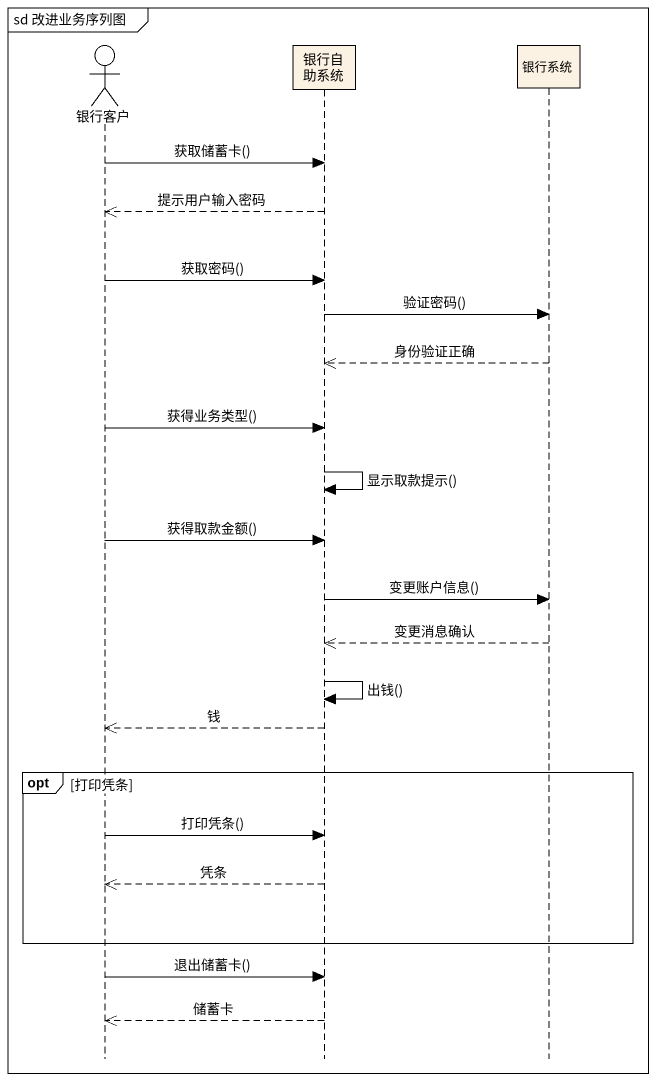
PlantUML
@startuml
mainframe sd 改进业务序列图
hide footbox
actor 银行客户
participant 银行自助系统
participant 银行系统

银行客户 -> 银行自助系统 : 获取储蓄卡()
银行自助系统 -->> 银行客户 : 提示用户输入密码
银行客户 -> 银行自助系统 : 获取密码()
银行自助系统 -> 银行系统 : 验证密码()
银行系统 -->> 银行自助系统 : 身份验证正确
银行客户 -> 银行自助系统 : 获得业务类型()
银行自助系统 -> 银行自助系统 : 显示取款提示()
银行客户 -> 银行自助系统 : 获得取款金额()
银行自助系统 -> 银行系统 : 变更账户信息()
银行系统 -->> 银行自助系统 : 变更消息确认
银行自助系统 -> 银行自助系统 : 出钱()
银行自助系统 -->> 银行客户 : 钱
opt 打印凭条
  银行客户 -> 银行自助系统 : 打印凭条()
  银行自助系统 -->> 银行客户 : 凭条
end
银行客户 -> 银行自助系统 : 退出储蓄卡()
银行自助系统 -->> 银行客户 : 储蓄卡
@enduml
